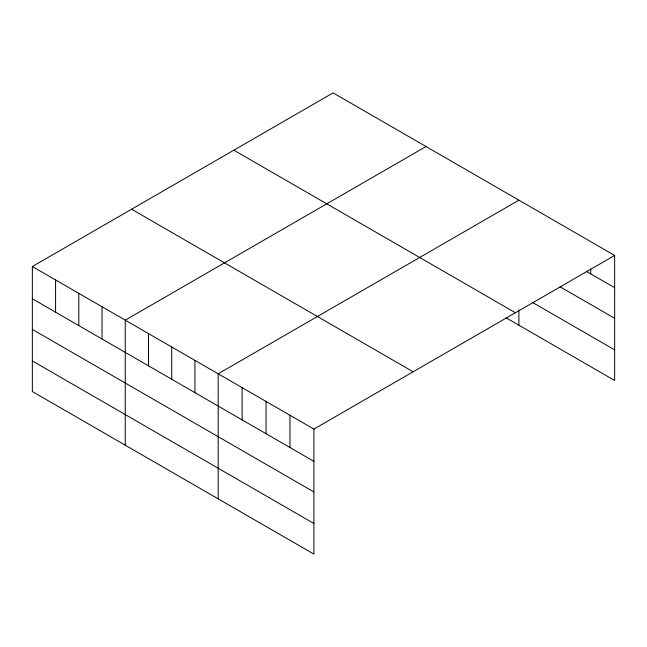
<?xml version="1.0" encoding="UTF-8"?>
<svg xmlns="http://www.w3.org/2000/svg" width="647" height="647" viewBox="0 0 647 647"><rect width="100%" height="100%" fill="white"/><g stroke="black" fill="none" stroke-linecap="round" stroke-linejoin="round"><path stroke-width="0.97" d="M614.65 255.444L313.9 429.082L313.9 554.107L32.35 391.556L32.35 266.524L333.1 92.893L614.65 255.444L614.65 380.476L506.019 317.758M426.009 146.537L125.259 320.168L125.259 445.201M518.918 200.174L218.176 373.812L218.176 498.837M586.441 271.416L614.65 287.697M559.946 286.734L614.65 318.316M532.594 302.489L614.65 349.857M233.85 150.193L515.4 312.744M131.6 209.224L413.15 371.782M32.35 266.524L313.9 429.082M32.35 298.777L313.9 461.335M32.35 329.396L313.9 491.946M32.35 360.937L313.9 523.496M590.719 268.845L590.719 273.883M518.918 309.897L518.918 325.206M289.969 415.261L289.969 447.514M266.038 401.447L266.038 433.7M242.107 387.626L242.107 419.879M194.949 360.403L194.949 392.656M171.722 346.986L171.722 379.247M148.486 333.577L148.486 365.83M102.032 306.759L102.032 339.012M78.805 293.35L78.805 325.603M55.577 279.933L55.577 312.194"/></g></svg>
